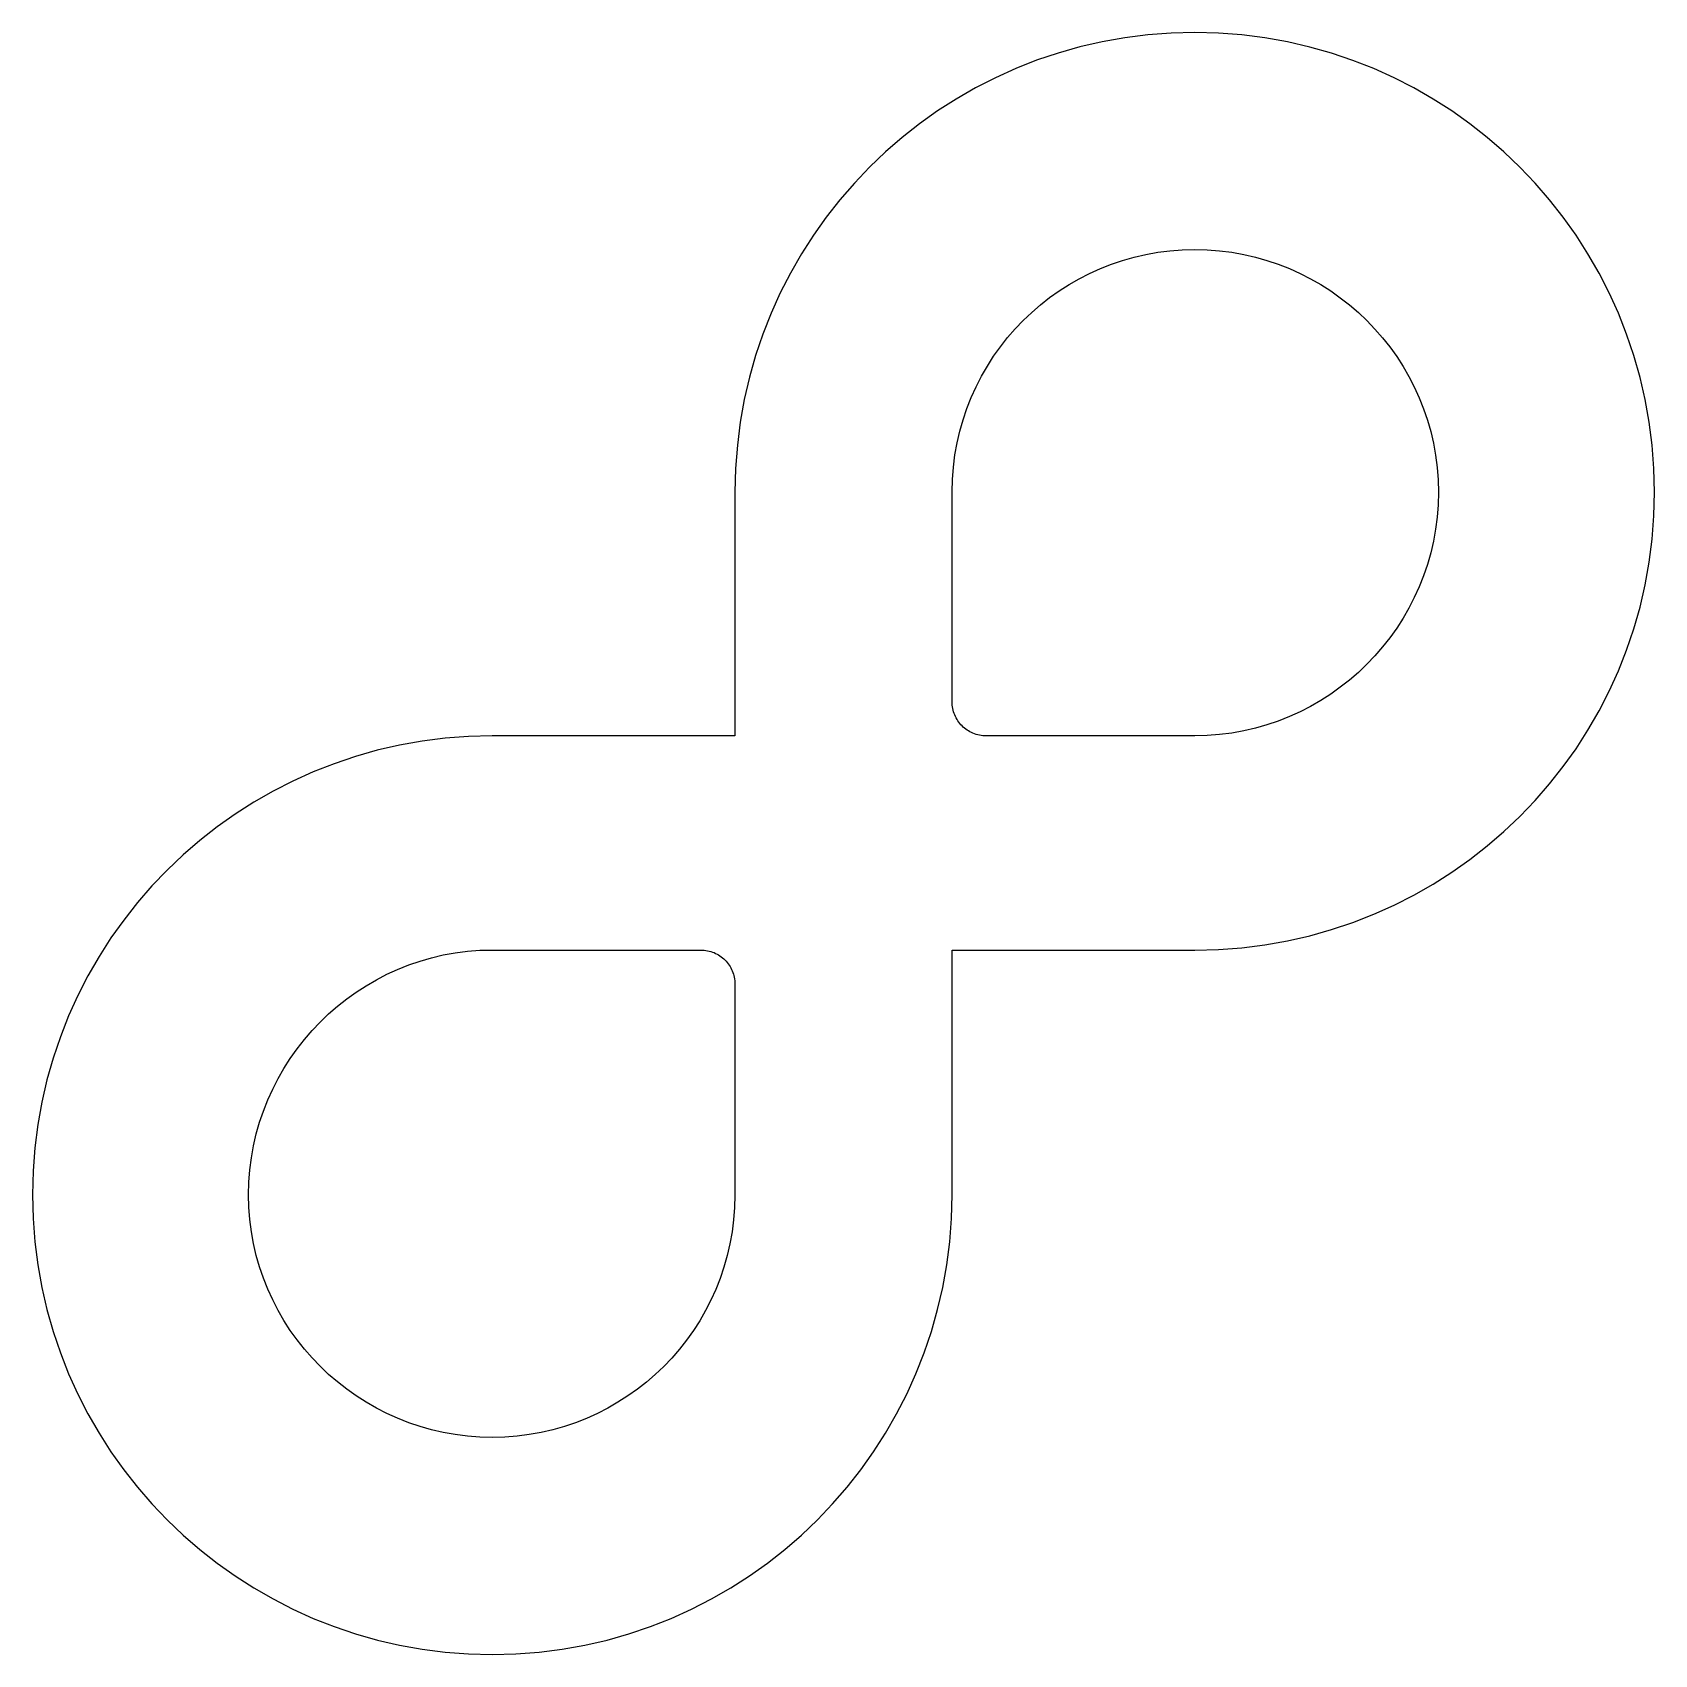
# Model space of a CAD drawing. Extents: x 0 to 50.8, y 0 to 50.8.
import ezdxf

# ---------------------------------------------------------------- set-up
doc = ezdxf.new("R2010")
doc.units = 0
doc.layers.get('0').update_dxf_attribs({"linetype": 'CONTINUOUS'})

msp = doc.modelspace()

# ---------------------------------------------------------------- linework, layer by layer
at = {"color": 152}
for p, q in [((32.7987, 50.3439), (32.1152, 50.1509)), ((33.496, 50.5051), (32.7987, 50.3439)), ((34.2043, 50.6331), (33.496, 50.5051)), ((34.925, 50.7242), (34.2043, 50.6331)), ((35.6567, 50.7792), (34.925, 50.7242)), ((36.3982, 50.7972), (35.6567, 50.7792)), ((37.138, 50.7781), (36.3982, 50.7972)), ((37.87, 50.7213), (37.138, 50.7781)), ((38.5907, 50.6307), (37.87, 50.7213)), ((39.2987, 50.5037), (38.5907, 50.6307)), ((39.9962, 50.341), (39.2987, 50.5037)), ((40.6799, 50.1495), (39.9962, 50.341)), ((31.4468, 49.9251), (30.7923, 49.6658)), ((32.1152, 50.1509), (31.4468, 49.9251)), ((41.348, 49.9223), (40.6799, 50.1495)), ((42.0028, 49.6644), (41.348, 49.9223)), ((30.1542, 49.3794), (29.5341, 49.0608)), ((30.7923, 49.6658), (30.1542, 49.3794)), ((42.6392, 49.3765), (42.0028, 49.6644)), ((43.2608, 49.0583), (42.6392, 49.3765)), ((29.5341, 49.0608), (28.9305, 48.7123)), ((43.8644, 48.7109), (43.2608, 49.0583)), ((28.3463, 48.3387), (27.7826, 47.9379)), ((28.9305, 48.7123), (28.3463, 48.3387)), ((44.4472, 48.3376), (43.8644, 48.7109)), ((45.0123, 47.9351), (44.4472, 48.3376)), ((27.7826, 47.9379), (27.2383, 47.5107)), ((45.5567, 47.5065), (45.0123, 47.9351)), ((27.2383, 47.5107), (26.716, 47.0574)), ((46.0788, 47.056), (45.5567, 47.5065)), ((26.716, 47.0574), (26.2158, 46.5804)), ((46.579, 46.579), (46.0788, 47.056)), ((26.2158, 46.5804), (25.739, 46.0802)), ((47.056, 46.0788), (46.579, 46.579)), ((25.739, 46.0802), (25.287, 45.5581)), ((47.5079, 45.5567), (47.056, 46.0788)), ((25.287, 45.5581), (24.8584, 45.0151)), ((47.9351, 45.0123), (47.5079, 45.5567)), ((24.8584, 45.0151), (24.4574, 44.4486)), ((48.3376, 44.4472), (47.9351, 45.0123)), ((24.4574, 44.4486), (24.0826, 43.8658)), ((48.7109, 43.8616), (48.3376, 44.4472)), ((24.0826, 43.8658), (23.7367, 43.2636)), ((34.1395, 43.6591), (34.4992, 43.761)), ((34.4992, 43.761), (34.8671, 43.845)), ((34.8671, 43.845), (35.2406, 43.9127)), ((35.2406, 43.9127), (35.621, 43.9607)), ((35.621, 43.9607), (36.0066, 43.9896)), ((36.0066, 43.9896), (36.3968, 44.0009)), ((36.3968, 44.0009), (36.788, 43.9896)), ((36.788, 43.9896), (37.174, 43.9607)), ((37.174, 43.9607), (37.5557, 43.9127)), ((37.5557, 43.9127), (37.9307, 43.845)), ((37.9307, 43.845), (38.2986, 43.761)), ((38.2986, 43.761), (38.6595, 43.6591)), ((49.0583, 43.2608), (48.7109, 43.8616)), ((23.7367, 43.2636), (23.4184, 42.6406)), ((32.778, 43.0844), (33.1046, 43.2523)), ((33.1046, 43.2523), (33.4422, 43.404)), ((33.4422, 43.404), (33.7867, 43.5405)), ((33.7867, 43.5405), (34.1395, 43.6591)), ((38.6595, 43.6591), (39.0137, 43.5377)), ((39.0137, 43.5377), (39.3594, 43.4026)), ((39.3594, 43.4026), (39.697, 43.2513)), ((39.697, 43.2513), (40.0265, 43.0816)), ((49.3765, 42.6392), (49.0583, 43.2608)), ((31.8534, 42.4917), (32.151, 42.7041)), ((32.151, 42.7041), (32.4597, 42.9024)), ((32.4597, 42.9024), (32.778, 43.0844)), ((40.0265, 43.0816), (40.3461, 42.8995)), ((40.3461, 42.8995), (40.6562, 42.7027)), ((40.6562, 42.7027), (40.9554, 42.4903)), ((23.4184, 42.6406), (23.1304, 42.0038)), ((31.2911, 42.0289), (31.5667, 42.2684)), ((31.5667, 42.2684), (31.8534, 42.4917)), ((40.9554, 42.4903), (41.2433, 42.2645)), ((41.2433, 42.2645), (41.5216, 42.0261)), ((49.6644, 42.0014), (49.3765, 42.6392)), ((23.1304, 42.0038), (22.8727, 41.3508)), ((30.7757, 41.5149), (31.0279, 41.7781)), ((31.0279, 41.7781), (31.2911, 42.0289)), ((41.5216, 42.0261), (41.7862, 41.7724)), ((41.7862, 41.7724), (42.0398, 41.5092)), ((49.9223, 41.3466), (49.6644, 42.0014)), ((22.8727, 41.3508), (22.6453, 40.6809)), ((30.3113, 40.9512), (30.5373, 41.239)), ((30.5373, 41.239), (30.7757, 41.5149)), ((42.0398, 41.5092), (42.2797, 41.2337)), ((42.2797, 41.2337), (42.5069, 40.9469)), ((50.1481, 40.6785), (49.9223, 41.3466)), ((22.6453, 40.6809), (22.4524, 39.9976)), ((29.902, 40.3461), (30.0991, 40.6548)), ((30.0991, 40.6548), (30.3113, 40.9512)), ((42.5069, 40.9469), (42.7207, 40.6495)), ((42.7207, 40.6495), (42.9189, 40.3408)), ((50.3424, 39.9948), (50.1481, 40.6785)), ((29.7188, 40.0293), (29.902, 40.3461)), ((42.9189, 40.3408), (43.1038, 40.0223)), ((22.4524, 39.9976), (22.2911, 39.3016)), ((29.3977, 39.3665), (29.5506, 39.7013)), ((29.5506, 39.7013), (29.7188, 40.0293)), ((43.1038, 40.0223), (43.2731, 39.6946)), ((43.2731, 39.6946), (43.4262, 39.358)), ((50.5037, 39.2987), (50.3424, 39.9948)), ((22.2911, 39.3016), (22.1644, 38.5921)), ((29.2613, 39.0218), (29.3977, 39.3665)), ((43.4262, 39.358), (43.5638, 39.0109)), ((50.6307, 38.5893), (50.5037, 39.2987)), ((29.0394, 38.3081), (29.1414, 38.669)), ((29.1414, 38.669), (29.2613, 39.0218)), ((43.5638, 39.0109), (43.6838, 38.6581)), ((43.6838, 38.6581), (43.7871, 38.2986)), ((22.1644, 38.5921), (22.0734, 37.8714)), ((28.954, 37.9416), (29.0394, 38.3081)), ((43.7871, 38.2986), (43.8725, 37.9317)), ((50.7213, 37.8686), (50.6307, 38.5893)), ((22.0734, 37.8714), (22.0169, 37.1408)), ((28.8864, 37.568), (28.954, 37.9416)), ((43.8725, 37.9317), (43.9402, 37.5557)), ((50.7781, 37.138), (50.7213, 37.8686)), ((22.0169, 37.1408), (21.999, 36.3996)), ((28.8079, 36.8018), (28.8382, 37.1863)), ((28.8382, 37.1863), (28.8864, 37.568)), ((43.9402, 37.5557), (43.9882, 37.1768)), ((43.9882, 37.1768), (44.0186, 36.7894)), ((50.7958, 36.3968), (50.7781, 37.138)), ((28.7969, 36.412), (28.8079, 36.8018)), ((44.0186, 36.7894), (44.0284, 36.3996)), ((21.999, 36.3996), (21.999, 28.7679)), ((28.7969, 29.8414), (28.7969, 36.412)), ((44.0284, 36.3996), (44.0186, 36.008)), ((50.7781, 35.6567), (50.7958, 36.3968)), ((43.9882, 35.6224), (43.9402, 35.2419)), ((44.0186, 36.008), (43.9882, 35.6224)), ((50.7213, 34.9236), (50.7781, 35.6567)), ((43.9402, 35.2419), (43.8725, 34.8657)), ((43.8725, 34.8657), (43.7871, 34.4964)), ((50.6307, 34.2043), (50.7213, 34.9236)), ((43.6838, 34.1368), (43.5638, 33.7826)), ((43.7871, 34.4964), (43.6838, 34.1368)), ((50.5037, 33.496), (50.6307, 34.2043)), ((43.5638, 33.7826), (43.4262, 33.4367)), ((43.2731, 33.0991), (43.1038, 32.7697)), ((43.4262, 33.4367), (43.2731, 33.0991)), ((50.3424, 32.8028), (50.5037, 33.496)), ((43.1038, 32.7697), (42.9189, 32.4501)), ((50.1481, 32.1207), (50.3424, 32.8028)), ((42.7207, 32.14), (42.5069, 31.8409)), ((42.9189, 32.4501), (42.7207, 32.14)), ((49.9223, 31.4537), (50.1481, 32.1207)), ((42.2797, 31.5529), (42.0398, 31.276)), ((42.5069, 31.8409), (42.2797, 31.5529)), ((41.7862, 31.01), (41.5216, 30.7564)), ((42.0398, 31.276), (41.7862, 31.01)), ((49.6644, 30.8019), (49.9223, 31.4537)), ((41.2433, 30.5167), (40.9554, 30.2893)), ((41.5216, 30.7564), (41.2433, 30.5167)), ((49.3765, 30.1666), (49.6644, 30.8019)), ((40.6562, 30.0757), (40.3461, 29.8772)), ((40.9554, 30.2893), (40.6562, 30.0757)), ((49.0583, 29.5479), (49.3765, 30.1666)), ((28.7982, 29.7863), (28.7969, 29.8414)), ((28.8024, 29.7312), (28.7982, 29.7863)), ((28.8093, 29.6761), (28.8024, 29.7312)), ((28.8189, 29.6251), (28.8093, 29.6761)), ((28.8313, 29.5713), (28.8189, 29.6251)), ((28.8451, 29.5217), (28.8313, 29.5713)), ((28.8616, 29.4707), (28.8451, 29.5217)), ((28.8809, 29.4225), (28.8616, 29.4707)), ((39.697, 29.5231), (39.3594, 29.3701)), ((40.0265, 29.6912), (39.697, 29.5231)), ((40.3461, 29.8772), (40.0265, 29.6912)), ((48.7109, 28.9485), (49.0583, 29.5479)), ((28.903, 29.3756), (28.8809, 29.4225)), ((28.9264, 29.3288), (28.903, 29.3756)), ((28.9526, 29.2847), (28.9264, 29.3288)), ((28.9801, 29.2406), (28.9526, 29.2847)), ((29.0105, 29.1992), (28.9801, 29.2406)), ((29.0421, 29.1579), (29.0105, 29.1992)), ((29.0752, 29.118), (29.0421, 29.1579)), ((29.111, 29.0821), (29.0752, 29.118)), ((29.1483, 29.0449), (29.111, 29.0821)), ((29.1869, 29.0132), (29.1483, 29.0449)), ((29.2282, 28.9815), (29.1869, 29.0132)), ((29.2696, 28.9512), (29.2282, 28.9815)), ((38.2986, 29.0091), (37.9307, 28.9236)), ((38.6595, 29.1124), (38.2986, 29.0091)), ((39.0137, 29.2337), (38.6595, 29.1124)), ((39.3594, 29.3701), (39.0137, 29.2337)), ((11.497, 28.4772), (10.7997, 28.3173)), ((12.2067, 28.6012), (11.497, 28.4772)), ((12.9274, 28.6921), (12.2067, 28.6012)), ((13.6577, 28.7486), (12.9274, 28.6921)), ((14.3991, 28.7679), (13.6577, 28.7486)), ((21.999, 28.7679), (14.3991, 28.7679)), ((29.3136, 28.9236), (29.2696, 28.9512)), ((29.3577, 28.8961), (29.3136, 28.9236)), ((29.4046, 28.8741), (29.3577, 28.8961)), ((29.4514, 28.852), (29.4046, 28.8741)), ((29.501, 28.8327), (29.4514, 28.852)), ((29.5506, 28.8162), (29.501, 28.8327)), ((29.6017, 28.8024), (29.5506, 28.8162)), ((29.654, 28.79), (29.6017, 28.8024)), ((29.7064, 28.7789), (29.654, 28.79)), ((29.7601, 28.7734), (29.7064, 28.7789)), ((29.8139, 28.7693), (29.7601, 28.7734)), ((29.869, 28.7679), (29.8139, 28.7693)), ((36.3968, 28.7679), (29.869, 28.7679)), ((36.788, 28.7776), (36.3968, 28.7679)), ((37.174, 28.8079), (36.788, 28.7776)), ((37.5557, 28.8561), (37.174, 28.8079)), ((37.9307, 28.9236), (37.5557, 28.8561)), ((48.3376, 28.3669), (48.7109, 28.9485)), ((10.1176, 28.123), (9.44785, 27.897)), ((10.7997, 28.3173), (10.1176, 28.123)), ((47.9351, 27.8047), (48.3376, 28.3669)), ((8.79464, 27.6407), (8.15661, 27.3527)), ((9.44785, 27.897), (8.79464, 27.6407)), ((47.5079, 27.2631), (47.9351, 27.8047)), ((7.53512, 27.0371), (6.93289, 26.6912)), ((8.15661, 27.3527), (7.53512, 27.0371)), ((47.056, 26.7436), (47.5079, 27.2631)), ((6.93289, 26.6912), (6.34862, 26.3192)), ((46.579, 26.2475), (47.056, 26.7436)), ((5.78362, 25.9182), (5.23931, 25.4923)), ((6.34862, 26.3192), (5.78362, 25.9182)), ((46.0788, 25.7735), (46.579, 26.2475)), ((5.23931, 25.4923), (4.71703, 25.0417)), ((45.5567, 25.3228), (46.0788, 25.7735)), ((4.71703, 25.0417), (4.21679, 24.5663)), ((44.4472, 24.5001), (45.0123, 24.897)), ((45.0123, 24.897), (45.5567, 25.3228)), ((4.21679, 24.5663), (3.74001, 24.0675)), ((43.8644, 24.1281), (44.4472, 24.5001)), ((3.74001, 24.0675), (3.288, 23.5452)), ((43.2608, 23.7849), (43.8644, 24.1281)), ((3.288, 23.5452), (2.86081, 23.0022)), ((42.0028, 23.1827), (42.6392, 23.4694)), ((42.6392, 23.4694), (43.2608, 23.7849)), ((2.86081, 23.0022), (2.45842, 22.4414)), ((40.6799, 22.7032), (41.348, 22.9264)), ((41.348, 22.9264), (42.0028, 23.1827)), ((2.45842, 22.4414), (2.08497, 21.8571)), ((39.2987, 22.3504), (39.9962, 22.5103)), ((39.9962, 22.5103), (40.6799, 22.7032)), ((2.08497, 21.8571), (1.73771, 21.2562)), ((12.4974, 21.8199), (12.8668, 21.9067)), ((12.8668, 21.9067), (13.2416, 21.9728)), ((13.2416, 21.9728), (13.6219, 22.0238)), ((13.6219, 22.0238), (14.0077, 22.0541)), ((14.0077, 22.0541), (14.3991, 22.0624)), ((14.3991, 22.0624), (20.9255, 22.0624)), ((20.9255, 22.0624), (20.9806, 22.061)), ((20.9806, 22.061), (21.0358, 22.0582)), ((21.0358, 22.0582), (21.0895, 22.0514)), ((21.0895, 22.0514), (21.1419, 22.0417)), ((21.1419, 22.0417), (21.1942, 22.0293)), ((21.1942, 22.0293), (21.2452, 22.0156)), ((21.2452, 22.0156), (21.2948, 21.999)), ((21.2948, 21.999), (21.3444, 21.9797)), ((21.3444, 21.9797), (21.3913, 21.9577)), ((21.3913, 21.9577), (21.4381, 21.9342)), ((21.4381, 21.9342), (21.4822, 21.9081)), ((21.4822, 21.9081), (21.5263, 21.8805)), ((21.5263, 21.8805), (21.5677, 21.8502)), ((21.5677, 21.8502), (21.609, 21.8185)), ((28.7969, 14.4005), (28.7969, 22.061)), ((28.7969, 22.061), (36.3982, 22.061)), ((36.3982, 22.061), (37.138, 22.0775)), ((37.138, 22.0775), (37.87, 22.1341)), ((37.87, 22.1341), (38.5907, 22.2236)), ((38.5907, 22.2236), (39.2987, 22.3504)), ((11.0987, 21.3017), (11.4363, 21.4561)), ((11.4363, 21.4561), (11.7822, 21.5952)), ((11.7822, 21.5952), (12.1364, 21.7165)), ((12.1364, 21.7165), (12.4974, 21.8199)), ((21.609, 21.8185), (21.6476, 21.7854)), ((21.6476, 21.7854), (21.6848, 21.7496)), ((21.6848, 21.7496), (21.7206, 21.7124)), ((21.7206, 21.7124), (21.7551, 21.6738)), ((21.7551, 21.6738), (21.7868, 21.6324)), ((21.7868, 21.6324), (21.8157, 21.5897)), ((21.8157, 21.5897), (21.8447, 21.5456)), ((21.8447, 21.5456), (21.8695, 21.5015)), ((21.8695, 21.5015), (21.8943, 21.4561)), ((21.8943, 21.4561), (21.9149, 21.4092)), ((21.9149, 21.4092), (21.9342, 21.361)), ((21.9342, 21.361), (21.9508, 21.31)), ((1.73771, 21.2562), (1.41938, 20.6361)), ((10.1396, 20.745), (10.4497, 20.9448)), ((10.4497, 20.9448), (10.7694, 21.1322)), ((10.7694, 21.1322), (11.0987, 21.3017)), ((21.9508, 21.31), (21.9659, 21.259)), ((21.9659, 21.259), (21.9783, 21.208)), ((21.9783, 21.208), (21.9866, 21.1557)), ((21.9866, 21.1557), (21.9935, 21.1019)), ((21.9935, 21.1019), (21.9976, 21.0468)), ((21.9976, 21.0468), (21.999, 20.9917)), ((21.999, 20.9917), (21.999, 14.3867)), ((1.41938, 20.6361), (1.13137, 20.0008)), ((9.55255, 20.3026), (9.84056, 20.5314)), ((9.84056, 20.5314), (10.1396, 20.745)), ((1.13137, 20.0008), (0.873675, 19.3477)), ((9.00963, 19.8065), (9.27559, 20.0601)), ((9.27559, 20.0601), (9.55255, 20.3026)), ((0.873675, 19.3477), (0.647679, 18.6793)), ((8.51627, 19.2609), (8.75605, 19.5392)), ((8.75605, 19.5392), (9.00963, 19.8065)), ((8.0753, 18.6697), (8.2889, 18.9701)), ((8.2889, 18.9701), (8.51627, 19.2609)), ((0.647679, 18.6793), (0.453376, 17.9972)), ((7.69221, 18.0371), (7.87686, 18.3569)), ((7.87686, 18.3569), (8.0753, 18.6697)), ((0.453376, 17.9972), (0.292144, 17.2999)), ((7.52408, 17.7078), (7.69221, 18.0371)), ((0.292144, 17.2999), (0.165365, 16.593)), ((7.23332, 17.0202), (7.36974, 17.3688)), ((7.36974, 17.3688), (7.52408, 17.7078)), ((7.11207, 16.666), (7.23332, 17.0202)), ((0.165365, 16.593), (0.074414, 15.8722)), ((6.92326, 15.9329), (7.01008, 16.3036)), ((7.01008, 16.3036), (7.11207, 16.666)), ((0.074414, 15.8722), (0.019293, 15.1419)), ((6.85712, 15.5581), (6.92326, 15.9329)), ((6.80752, 15.1777), (6.85712, 15.5581)), ((0.019293, 15.1419), (0, 14.4005)), ((6.76755, 14.3991), (6.77855, 14.7905)), ((6.77855, 14.7905), (6.80752, 15.1777)), ((0, 14.4005), (0.019293, 13.6591)), ((6.77855, 14.0064), (6.76755, 14.3991)), ((21.999, 14.3867), (21.988, 13.9967)), ((28.7789, 13.6591), (28.7969, 14.4005)), ((6.80752, 13.6219), (6.77855, 14.0064)), ((21.988, 13.9967), (21.9577, 13.6095)), ((0.019293, 13.6591), (0.074414, 12.9274)), ((6.85712, 13.2416), (6.80752, 13.6219)), ((6.92326, 12.8681), (6.85712, 13.2416)), ((21.9094, 13.2319), (21.8419, 12.8585)), ((21.9577, 13.6095), (21.9094, 13.2319)), ((28.7225, 12.9274), (28.7789, 13.6591)), ((0.074414, 12.9274), (0.165365, 12.2081)), ((7.01008, 12.5002), (6.92326, 12.8681)), ((21.8419, 12.8585), (21.7565, 12.4906)), ((28.6315, 12.2081), (28.7225, 12.9274)), ((0.165365, 12.2081), (0.292144, 11.4984)), ((7.11207, 12.1392), (7.01008, 12.5002)), ((21.7565, 12.4906), (21.6545, 12.1309)), ((28.5047, 11.4984), (28.6315, 12.2081)), ((7.23332, 11.7864), (7.11207, 12.1392)), ((7.36974, 11.4419), (7.23332, 11.7864)), ((21.5346, 11.7781), (21.3982, 11.4336)), ((21.6545, 12.1309), (21.5346, 11.7781)), ((0.292144, 11.4984), (0.453376, 10.8011)), ((7.52408, 11.1042), (7.36974, 11.4419)), ((21.3982, 11.4336), (21.2452, 11.096)), ((28.3435, 10.8011), (28.5047, 11.4984)), ((0.453376, 10.8011), (0.647679, 10.1176)), ((7.69221, 10.7776), (7.52408, 11.1042)), ((7.87686, 10.4593), (7.69221, 10.7776)), ((21.0771, 10.7708), (20.8952, 10.4524)), ((21.2452, 11.096), (21.0771, 10.7708)), ((28.1506, 10.1176), (28.3435, 10.8011)), ((8.0753, 10.1506), (7.87686, 10.4593)), ((20.8952, 10.4524), (20.6968, 10.1451)), ((0.647679, 10.1176), (0.873675, 9.44922)), ((8.2889, 9.85298), (8.0753, 10.1506)), ((8.51627, 9.56497), (8.2889, 9.85298)), ((20.4845, 9.8461), (20.2585, 9.56084)), ((20.6968, 10.1451), (20.4845, 9.8461)), ((27.9232, 9.44922), (28.1506, 10.1176)), ((0.873675, 9.44922), (1.13137, 8.79464)), ((8.75605, 9.28797), (8.51627, 9.56497)), ((9.00963, 9.02476), (8.75605, 9.28797)), ((20.0201, 9.28522), (19.7693, 9.02201)), ((20.2585, 9.56084), (20.0201, 9.28522)), ((27.6655, 8.79464), (27.9232, 9.44922)), ((1.13137, 8.79464), (1.41938, 8.15523)), ((9.27559, 8.7726), (9.00963, 9.02476)), ((9.55255, 8.53556), (9.27559, 8.7726)), ((19.5048, 8.77122), (19.2291, 8.53281)), ((19.7693, 9.02201), (19.5048, 8.77122)), ((27.3775, 8.15523), (27.6655, 8.79464)), ((1.41938, 8.15523), (1.73771, 7.5365)), ((9.84056, 8.30958), (9.55255, 8.53556)), ((10.1396, 8.09597), (9.84056, 8.30958)), ((18.9425, 8.30682), (18.6449, 8.09597)), ((19.2291, 8.53281), (18.9425, 8.30682)), ((27.0592, 7.5365), (27.3775, 8.15523)), ((10.4497, 7.90028), (10.1396, 8.09597)), ((10.7694, 7.71564), (10.4497, 7.90028)), ((11.0987, 7.54888), (10.7694, 7.71564)), ((18.0178, 7.71426), (17.6912, 7.5475)), ((18.3362, 7.89753), (18.0178, 7.71426)), ((18.6449, 8.09597), (18.3362, 7.89753)), ((1.73771, 7.5365), (2.08497, 6.93289)), ((11.4363, 7.39733), (11.0987, 7.54888)), ((11.7822, 7.2595), (11.4363, 7.39733)), ((12.1364, 7.141), (11.7822, 7.2595)), ((12.4974, 7.03763), (12.1364, 7.141)), ((16.6563, 7.141), (16.2967, 7.03763)), ((17.0091, 7.25812), (16.6563, 7.141)), ((17.3536, 7.39592), (17.0091, 7.25812)), ((17.6912, 7.5475), (17.3536, 7.39592)), ((26.7133, 6.93289), (27.0592, 7.5365)), ((2.08497, 6.93289), (2.4598, 6.34725)), ((12.8668, 6.95219), (12.4974, 7.03763)), ((13.2416, 6.88742), (12.8668, 6.95219)), ((13.6219, 6.8392), (13.2416, 6.88742)), ((14.0077, 6.80889), (13.6219, 6.8392)), ((14.3991, 6.79923), (14.0077, 6.80889)), ((14.7891, 6.80889), (14.3991, 6.79923)), ((15.1749, 6.8392), (14.7891, 6.80889)), ((15.5553, 6.88742), (15.1749, 6.8392)), ((15.9287, 6.95219), (15.5553, 6.88742)), ((16.2967, 7.03763), (15.9287, 6.95219)), ((26.3385, 6.34725), (26.7133, 6.93289)), ((2.4598, 6.34725), (2.86081, 5.78499)), ((25.936, 5.78499), (26.3385, 6.34725)), ((2.86081, 5.78499), (3.288, 5.24069)), ((25.5089, 5.24069), (25.936, 5.78499)), ((3.288, 5.24069), (3.74001, 4.71703)), ((25.0569, 4.71703), (25.5089, 5.24069)), ((3.74001, 4.71703), (4.21679, 4.21679)), ((24.5801, 4.21679), (25.0569, 4.71703)), ((4.21679, 4.21679), (4.71703, 3.74138)), ((24.0798, 3.74138), (24.5801, 4.21679)), ((4.71703, 3.74138), (5.23931, 3.288)), ((23.5575, 3.288), (24.0798, 3.74138)), ((5.23931, 3.288), (5.78362, 2.86081)), ((23.0132, 2.86081), (23.5575, 3.288)), ((5.78362, 2.86081), (6.34862, 2.4598)), ((22.4496, 2.4598), (23.0132, 2.86081)), ((6.34862, 2.4598), (6.93289, 2.08497)), ((6.93289, 2.08497), (7.53512, 1.73909)), ((21.2617, 1.73909), (21.8653, 2.08497)), ((21.8653, 2.08497), (22.4496, 2.4598)), ((7.53512, 1.73909), (8.15661, 1.42076)), ((20.6416, 1.42076), (21.2617, 1.73909)), ((8.15661, 1.42076), (8.79464, 1.13137)), ((8.79464, 1.13137), (9.44785, 0.873675)), ((19.349, 0.873675), (20.0036, 1.13137)), ((20.0036, 1.13137), (20.6416, 1.42076)), ((9.44785, 0.873675), (10.1176, 0.646299)), ((10.1176, 0.646299), (10.8011, 0.453376)), ((17.9972, 0.453376), (18.6807, 0.646299)), ((18.6807, 0.646299), (19.349, 0.873675)), ((10.8011, 0.453376), (11.497, 0.292144)), ((11.497, 0.292144), (12.2067, 0.166743)), ((12.2067, 0.166743), (12.9274, 0.073036)), ((12.9274, 0.073036), (13.6577, 0.019293)), ((13.6577, 0.019293), (14.3991, -0.001378)), ((14.3991, -0.001378), (15.1405, 0.019293)), ((15.1405, 0.019293), (15.8709, 0.073036)), ((15.8709, 0.073036), (16.5916, 0.166743)), ((16.5916, 0.166743), (17.3013, 0.292144)), ((17.3013, 0.292144), (17.9972, 0.453376))]:
    msp.add_line(p, q, dxfattribs=at)

doc.saveas('drawing.dxf')
